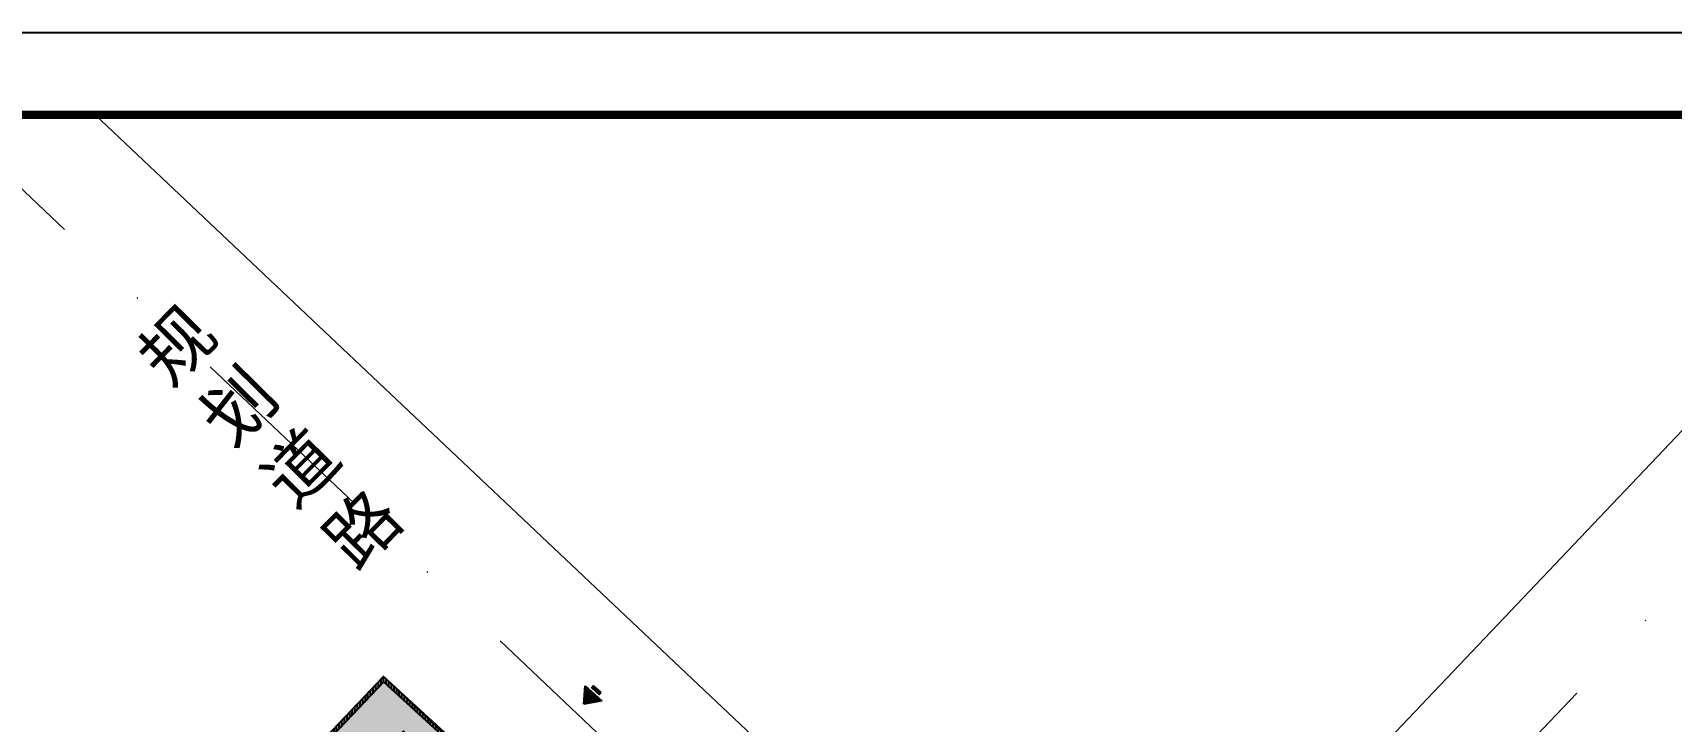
# Model space of a CAD drawing. Header units: millimetres. Extents: x 684742 to 685648, y 2544795 to 2545581.
# Drawn here: x 685311.5 to 685468.4, y 2545026.4 to 2545092.4 of the extents above; entities that cross this region are included whole.
import ezdxf

# ---------------------------------------------------------------- set-up
doc = ezdxf.new("R2010")
doc.units = ezdxf.units.MM
for name, pattern in [('DASHDOT', [25.399999999999995, 12.7, -6.349999999999997, 0, -6.349999999999997]), ('DASHED', [0.75, 0.5, -0.25]), ('DOTE', [2.4200000000000004, 2, -0.2, 0.02, -0.2])]:
    doc.linetypes.add(name, pattern=pattern)
for name, color, linetype in [('1绿地填充', 116, 'Continuous'), ('A-DIM-SYMB', 3, 'Continuous'), ('PUB_TITLE', 4, 'Continuous')]:
    doc.layers.add(name, color=color, linetype=linetype)
doc.layers.add('JT-道路中线', color=7, linetype='DASHDOT', lineweight=5)
doc.layers.add('JT-道路红线', color=7, linetype='Continuous', lineweight=5)
doc.styles.get("Standard").update_dxf_attribs({"font": ''})
doc.styles.get('Standard').set_extended_font_data('SimSun')

# ---------------------------------------------------------------- blocks, each defined once
blk = doc.blocks.new('图框')
at = {"layer": 'PUB_TITLE', "color": 14}
blk.add_lwpolyline([(-2490.044297367334, -114030.9652820825), (123659.9557027221, -114030.9652820825), (123659.9683176279, -24930.96528208256), (-2490.044297367334, -24930.96528208256)], close=True, dxfattribs=at)
at = {"layer": 'PUB_TITLE', "color": 14, "const_width": 235.9666194733357}
blk.add_lwpolyline([(3409.121189415455, -111671.2990871668), (121298.9680815041, -111671.2990871668), (121298.9680815041, -27290.96528196335), (3409.121189415455, -27290.96528196335)], close=True, dxfattribs=at)
blk = doc.blocks.new('*U4')
at = {"linetype": 'ByBlock', "ltscale": 0.3}
h = blk.add_hatch(color=256, dxfattribs=at)
h.dxf.hatch_style = 1
h.paths.add_polyline_path([(0.8062207258772103, 2.896275688428431), (0.8062207258772104, 3.316382777877151), (-0.833363286918029, 3.31638277793536), (-0.8333632866851983, 2.896275688486638)])
h = blk.add_hatch(color=256, dxfattribs=at)
h.dxf.hatch_style = 1
h.paths.add_polyline_path([(1.830137102864682, 2.40916093060514), (-1.83013710239902, 2.409160930663346), (0, 0)])
for p, q in [((1.830137102864682, 2.40916093060514), (-1.830137102399021, 2.409160930663346)), ((-1.830137102399021, 2.409160930663346), (0, 0)), ((0, 0), (1.830137102864682, 2.40916093060514))]:
    blk.add_line(p, q, dxfattribs=at)
blk.add_lwpolyline([(-0.8333632869180291, 3.31638277793536), (0.8062207258772104, 3.316382777877151), (0.8062207258772104, 2.896275688428431), (-0.8333632866851985, 2.896275688486638)], close=True, dxfattribs=at)

msp = doc.modelspace()

# ---------------------------------------------------------------- hatches: boundary and pattern name
h = msp.add_hatch()
h.set_pattern_fill('普通砖', color=256, scale=0.1, angle=45, style=0)
h.set_pattern_definition([(90, (-0.1269336927685364, -354.6314765709216), (-0.2500001000000001, 0), [])])
h.paths.add_polyline_path([(685373.6949318949, 2544879.314648395), (685397.5995676616, 2544889.614491458), (685465.7972093606, 2544916.427013761), (685442.4454059188, 2544938.451231491), (685442.6083689607, 2544938.791136116), (685466.45575624, 2544916.299509248), (685397.7422089737, 2544889.283424749), (685373.8397562398, 2544878.985509248), (685356.6647562399, 2544870.447509247), (685354.39275624, 2544869.354509248), (685349.9747562398, 2544867.243509248), (685346.8580000002, 2544865.769589736), (685266.81275624, 2544941.390509248), (685263.2447562398, 2544944.570509247), (685345.1397562398, 2545030.718509248), (685352.5035147069, 2545023.953567961), (685352.2568922844, 2545023.691280891), (685345.1482939817, 2545030.204649904), (685263.7630525959, 2544944.591993966), (685267.0548229072, 2544941.658185224), (685346.9881664896, 2544866.086443501), (685349.8167500468, 2544867.575775497), (685354.2371069704, 2544869.678604271), (685356.5057608325, 2544870.769961276), (685373.6949318949, 2544879.314648395), (685397.5995676616, 2544889.614491458)])
at = {"layer": '1绿地填充', "linetype": 'Continuous'}
h = msp.add_hatch(dxfattribs=at)
h.set_pattern_fill('CROSS', color=256, scale=0.5, angle=-1.165079999999999)
h.set_pattern_definition([(358.83492, (1.164153e-10, -354.7584102638066), (0.8097252841745103, 0.7774465185261997), [0.396875, -1.190625]), (88.83492, (0.1943616297479652, -354.9608415848502), (-0.7774465185261997, 0.8097252841745103), [0.396875, -1.190625])])
edge = h.paths.add_edge_path()
edge.add_line((685339.6982273101, 2544877.773085455), (685268.4049956714, 2544945.013513193))
edge.add_line((685268.4049956714, 2544945.013513193), (685312.6556541102, 2544991.931768463))
edge.add_line((685312.6556541102, 2544991.931768463), (685313.975243373, 2544990.677322553))
edge.add_line((685313.975243373, 2544990.677322553), (685347.0563629345, 2545025.476248452))
edge.add_line((685347.0563629345, 2545025.476248452), (685349.2444756057, 2545023.412523347))
edge.add_arc((685350.616729233, 2545024.867487257), 1.999999999873765, 226.675710782262, 316.4497892934749)
edge.add_line((685352.0662709496, 2545023.489507283), (685352.40580326, 2545023.848903882))
edge.add_line((685352.40580326, 2545023.848903882), (685346.2281562876, 2545029.685104755))
edge.add_line((685346.2281562876, 2545029.685104755), (685345.1410000001, 2545030.718589736))
edge.add_line((685345.1410000001, 2545030.718589736), (685263.246, 2544944.570589736))
edge.add_line((685263.246, 2544944.570589736), (685266.8140000002, 2544941.390589737))
edge.add_line((685266.8140000002, 2544941.390589737), (685337.0851056142, 2544875.002462236))
edge.add_line((685337.0851056142, 2544875.002462236), (685337.3021618449, 2544875.232601166))
edge.add_line((685337.3021618449, 2544875.232601166), (685339.6982273101, 2544877.773085455))

# ---------------------------------------------------------------- linework, layer by layer
at = {"color": 1, "linetype": 'DOTE', "ltscale": 3, "const_width": 0.15}
msp.add_lwpolyline([(685466.457, 2544916.299589736), (685345.1410000001, 2545030.718589736), (685263.246, 2544944.570589736), (685266.8140000002, 2544941.390589737), (685346.8580000002, 2544865.769589736), (685349.9760000001, 2544867.243589736), (685354.3940000003, 2544869.354589736), (685356.6660000002, 2544870.447589736), (685373.8410000001, 2544878.985589736), (685397.746, 2544889.285589736)], close=True, dxfattribs=at)
for points in [[(685346.8580000002, 2544865.769589736), (685266.81275624, 2544941.390509248), (685263.2447562398, 2544944.570509247), (685345.1397562398, 2545030.718509248), (685352.5035147069, 2545023.953567961), (685352.2568922844, 2545023.691280891), (685345.1482939817, 2545030.204649904), (685263.7630525959, 2544944.591993966), (685267.0548229072, 2544941.658185224), (685346.9881664896, 2544866.086443501)], [(685352.2599396133, 2545023.688480855), (685345.1574418735, 2545030.214605717), (685263.7630525959, 2544944.591993966), (685267.0574271989, 2544941.655864135), (685346.9259999339, 2544866.200597796), (685354.2386408744, 2544869.679342192), (685356.5078336311, 2544870.770991701), (685373.6895342757, 2544879.312322711), (685397.6088772097, 2544889.618502683), (685465.7972093606, 2544916.427013761), (685442.3626077004, 2544938.529322504)]]:
    msp.add_lwpolyline(points)
at = {"layer": '1绿地填充', "linetype": 'Continuous'}
msp.add_lwpolyline([(685339.6982273101, 2544877.773085455), (685268.4049956714, 2544945.013513193), (685312.6556541102, 2544991.931768463), (685313.975243373, 2544990.677322553), (685347.0563629345, 2545025.476248452), (685347.0563629345, 2545025.476248452), (685349.2444756057, 2545023.412523347, 0.413059133787055), (685352.0662709496, 2545023.489507283), (685352.40580326, 2545023.848903882), (685346.2281562876, 2545029.685104755), (685345.1410000001, 2545030.718589736), (685263.246, 2544944.570589736), (685263.246, 2544944.570589736), (685266.8140000002, 2544941.390589737), (685337.0851056142, 2544875.002462236), (685337.3021618449, 2544875.232601166), (685337.3021618449, 2544875.232601166), (685337.3021618449, 2544875.232601166)], format="xyb", close=True, dxfattribs=at)
at = {"layer": 'JT-道路中线', "color": 1, "ltscale": 1.5}
msp.add_line((685512.033360017, 2545084.501293656), (685413.1133837221, 2544980.451797802), dxfattribs=at)
at = {"layer": 'JT-道路中线', "color": 1, "ltscale": 1.5, "flags": 128}
msp.add_lwpolyline([(685508.978994776, 2544889.884796274), (685302.9764869304, 2545084.501293656)], dxfattribs=at)
at = {"layer": 'JT-道路红线', "ltscale": 50}
for points in [[(685401.8304792418, 2545004.867944146), (685317.5381919594, 2545084.501293656)], [(685498.2353757181, 2545084.501293656), (685423.1032052492, 2545005.473168209)]]:
    msp.add_lwpolyline(points, dxfattribs=at)
at = {"layer": 'JT-道路红线'}
msp.add_lwpolyline([(685561.5640200253, 2544836.620021396, -1.22368550793e-05), (685525.5532505977, 2544830.277340433, -0.0001088083820815)], format="xyb", dxfattribs=at)

# ---------------------------------------------------------------- block references
at = {"xscale": 0.003333333, "yscale": 0.003333333, "zscale": 0.003333333}
msp.add_blockref('图框', (685235.8899064803, 2545175.471168832), dxfattribs=at)
at = {"layer": 'A-DIM-SYMB', "xscale": -0.5832000000000002, "yscale": 0.5832000000000002, "zscale": 0.5832, "rotation": 317.9667271602631}
msp.add_blockref('*U4', (685364.3082170754, 2545028.064889447), dxfattribs=at)

# ---------------------------------------------------------------- texts
at = {"linetype": 'DASHED', "insert": (685321.1322801762, 2545061.784951016, -9994.40001), "char_height": 5, "width": 22.03576472913846, "attachment_point": 1, "rotation": 45.4019153323775}
msp.add_mtext('规\\P划\\P道\\P路', dxfattribs=at)

doc.saveas('drawing.dxf')
